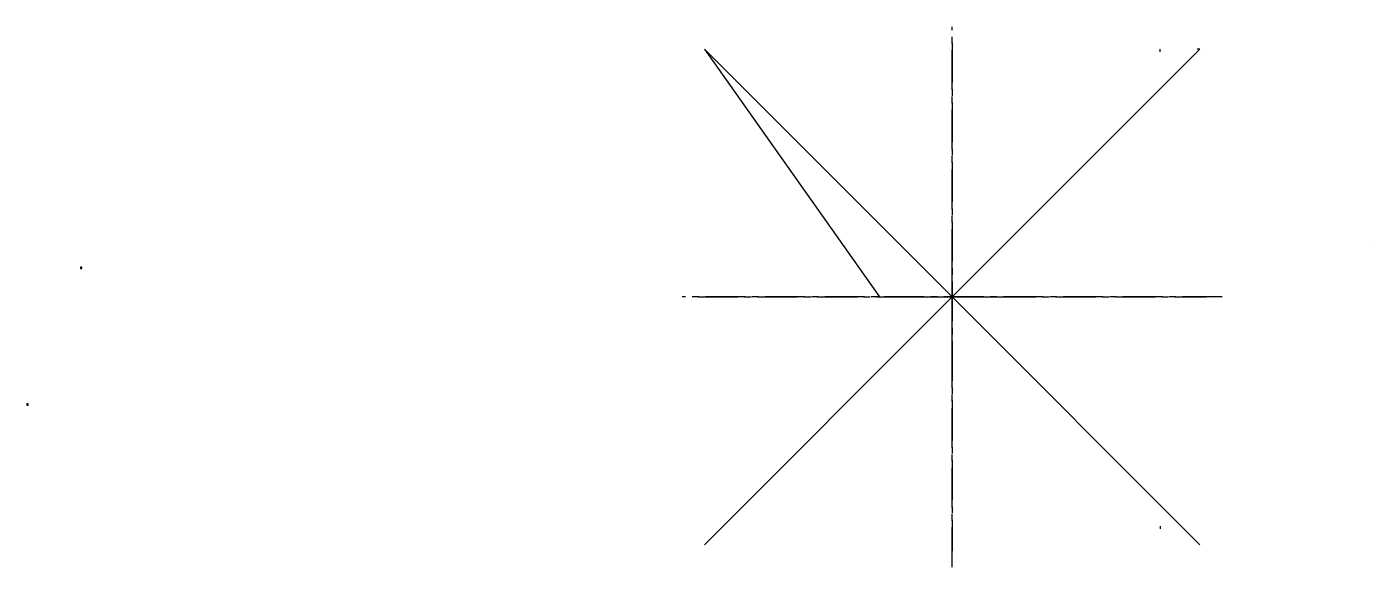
# Model space of a CAD drawing. Header units: inches. Extents: x 10.6 to 35.9, y -33.4 to -23.2.
import ezdxf

# ---------------------------------------------------------------- set-up
doc = ezdxf.new("R2010")
doc.units = ezdxf.units.IN
doc.header["$MEASUREMENT"] = 0
doc.linetypes.add('CENTER2', pattern=[1.125, 0.75, -0.125, 0.125, -0.125])

# ---------------------------------------------------------------- blocks, each defined once
blk = doc.blocks.new('*U7')
at = {"color": 0, "linetype": 'CENTER2', "transparency": 16777216}
blk.add_line((0, 4.795), (0, -4.795), dxfattribs=at)
blk = doc.blocks.new('*U8')
at = {"color": 0, "linetype": 'CENTER2', "transparency": 16777216}
blk.add_line((-4.795, 0), (4.795, 0), dxfattribs=at)
blk = doc.blocks.new('*U11')
at = {"color": 0, "linetype": 'CENTER2', "transparency": 16777216}
blk.add_line((0, -5.095), (0, 5.095), dxfattribs=at)
blk = doc.blocks.new('*U12')
at = {"color": 0, "linetype": 'CENTER2', "transparency": 16777216}
blk.add_line((5.095, 0), (-5.095, 0), dxfattribs=at)

msp = doc.modelspace()

# ---------------------------------------------------------------- linework, layer by layer
at = {"color": 7, "true_color": 0xffffff}
for p, q in [((23.356, -23.601, 15), (28.031, -28.276, 15)), ((32.706, -23.601, 15), (28.031, -28.276, 15)), ((31.956, -23.651, 16), (31.956, -23.601, 16)), ((32.706, -23.601, 15.3), (32.656, -23.601, 15.3)), ((28.031, -29.526, 10), (28.031, -27.026, 10)), ((35.9, -27.236, -0.179), (35.9, -27.236, 0.641)), ((28.031, -28.276, 15), (23.356, -32.951, 15)), ((26.781, -28.276, 10), (29.281, -28.276, 10)), ((28.031, -28.276, 15), (32.706, -32.951, 15)), ((31.956, -32.601, 16), (31.956, -32.651, 16))]:
    msp.add_line(p, q, dxfattribs=at)
at = {"color": 7, "true_color": 0xffffff, "extrusion": (0.707107, 4.2773e-16, 0.707107)}
msp.add_line((23.356, -23.601, 15), (26.661, -28.276, 11.694), dxfattribs=at)
at = {"color": 7, "true_color": 0xffffff, "extrusion": (-1, 6.9508e-16, 2.57732e-17)}
msp.add_line((26.781, -28.276, 8.792), (26.781, -28.276, 10), dxfattribs=at)
at = {"color": 7, "true_color": 0xffffff, "elevation": 10.5}
for points in [[(11.583, -27.714), (11.583, -27.739), (11.608, -27.739), (11.608, -27.714)], [(10.568, -30.289), (10.568, -30.314), (10.593, -30.314), (10.593, -30.289)]]:
    msp.add_lwpolyline(points, close=True, dxfattribs=at)

# ---------------------------------------------------------------- block references
at = {"color": 7, "linetype": 'CENTER2', "true_color": 0xffffff}
for name in ['*U11', '*U7', '*U12', '*U8']:
    msp.add_blockref(name, (28.031, -28.276, 15), dxfattribs=at)

doc.saveas('drawing.dxf')
